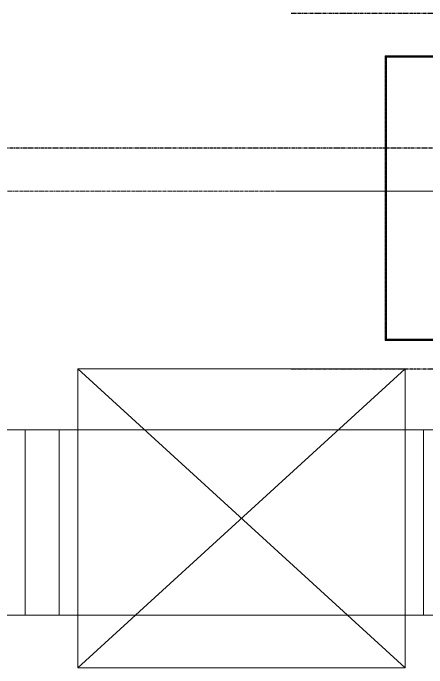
# Model space of a CAD drawing. Header units: millimetres. Extents: x -50460 to 50460, y -35640 to 35640.
# Drawn here: x -27397 to -25943, y -4940 to -2640 of the extents above; entities that cross this region are included whole.
import ezdxf

# ---------------------------------------------------------------- set-up
doc = ezdxf.new("R2010")
doc.units = ezdxf.units.MM
for name, pattern in [('双点画线', [22, 12, -2, 2, -2, 2, -2]), ('点画线', [18, 12, -2, 2, -2]), ('虚线', [2, 1, -1])]:
    doc.linetypes.add(name, pattern=pattern)
for name, color, linetype, lineweight in [('7', 30, '双点画线', 18), ('ACADSichtbare Kanten(DIN_Schmid)', 7, 'Continuous', 50), ('PALLET', 4, 'Continuous', 18), ('RackFrame', 5, 'Continuous', 18), ('中心线层', 1, '点画线', 18), ('尺寸线层', 4, 'Continuous', 18), ('粗实线层', 7, 'Continuous', 15), ('细线', 7, 'Continuous', 18), ('虚线层', 100, '虚线', 18)]:
    doc.layers.add(name, color=color, linetype=linetype, lineweight=lineweight)

# ---------------------------------------------------------------- blocks, each defined once
blk = doc.blocks.new('*X317')
at = {"layer": 'PALLET', "linetype": 'Continuous', "lineweight": 18}
for p, q in [((1835, 150), (685, 1200)), ((1835, 1200), (685, 150))]:
    blk.add_line(p, q, dxfattribs=at)
blk.add_lwpolyline([(1835, 1200), (685, 1200), (685, 150), (1835, 150), (1835, 1200)], dxfattribs=at)
blk = doc.blocks.new('*X552')
at = {"layer": 'ACADSichtbare Kanten(DIN_Schmid)', "linetype": 'Continuous', "lineweight": 50}
for p, q in [((-15, 0), (0, 0)), ((0, 0), (0, -250)), ((0, -250), (-15, -250))]:
    blk.add_line(p, q, dxfattribs=at)
at = {"layer": '粗实线层'}
for p, q in [((-1275, 200), (-15, 200)), ((-1275, 200), (-1275, -800)), ((-1270, 195), (-1275, 200)), ((-1270, 195), (-20, 195)), ((-1270, 195), (-1270, -795)), ((-15, 200), (-20, 195)), ((-20, 195), (-20, -358.3)), ((-15, 200), (-15, -800)), ((-20, -358.3), (-20, -795)), ((-1275, -800), (-1270, -795)), ((-1275, -800), (-15, -800)), ((-1270, -795), (-515.4, -795)), ((-515.4, -795), (-20, -795)), ((-20, -795), (-15, -800))]:
    blk.add_line(p, q, dxfattribs=at)
at = {"layer": '虚线层', "linetype": '虚线', "lineweight": 18}
for p, q in [((-1273, 198), (-17, 198)), ((-1273, 198), (-1273, -798)), ((-17, 198), (-17, -798)), ((-1273, -798), (-17, -798))]:
    blk.add_line(p, q, dxfattribs=at)
blk = doc.blocks.new('*X520')
at = {"layer": '7', "linetype": '双点画线', "lineweight": 25}
for p, q in [((-4344.7, 475), (820.3, 475)), ((-4344.7, -775), (820.3, -775))]:
    blk.add_line(p, q, dxfattribs=at)
at = {"layer": '中心线层', "linetype": '点画线', "lineweight": 18}
blk.add_line((-4387.8, -150), (839, -150), dxfattribs=at)
at = {"layer": '尺寸线层'}
blk.add_blockref('*X552', (-2740, 125), dxfattribs=at)

msp = doc.modelspace()

# ---------------------------------------------------------------- linework, layer by layer
at = {"layer": '7', "linetype": '双点画线', "lineweight": 25}
msp.add_line((17505.258, -3114.726), (-36151.139, -3114.726), dxfattribs=at)
at = {"layer": 'RackFrame'}
for p, q in [((-32954.742, -4103.991), (14765.258, -4103.991)), ((-27354.742, -4753.991), (-27354.742, -4103.991)), ((-27234.742, -4753.991), (-27234.742, -4103.991)), ((-25954.742, -4753.991), (-25954.742, -4103.991)), ((-32954.742, -4753.991), (14765.258, -4753.991))]:
    msp.add_line(p, q, dxfattribs=at)

# ---------------------------------------------------------------- block references
at = {"layer": '细线'}
msp.add_blockref('*X317', (-27854.742, -5089.726), dxfattribs=at)

# ---------------------------------------------------------------- next in the draw order: block references
at = {"layer": '尺寸线层'}
msp.add_blockref('*X520', (-22074.902, -3114.726), dxfattribs=at)

# ---------------------------------------------------------------- next in the draw order: linework, layer by layer
at = {"layer": '中心线层'}
msp.add_line((-32954.742, -3264.726), (14765.258, -3264.726), dxfattribs=at)

doc.saveas('drawing.dxf')
